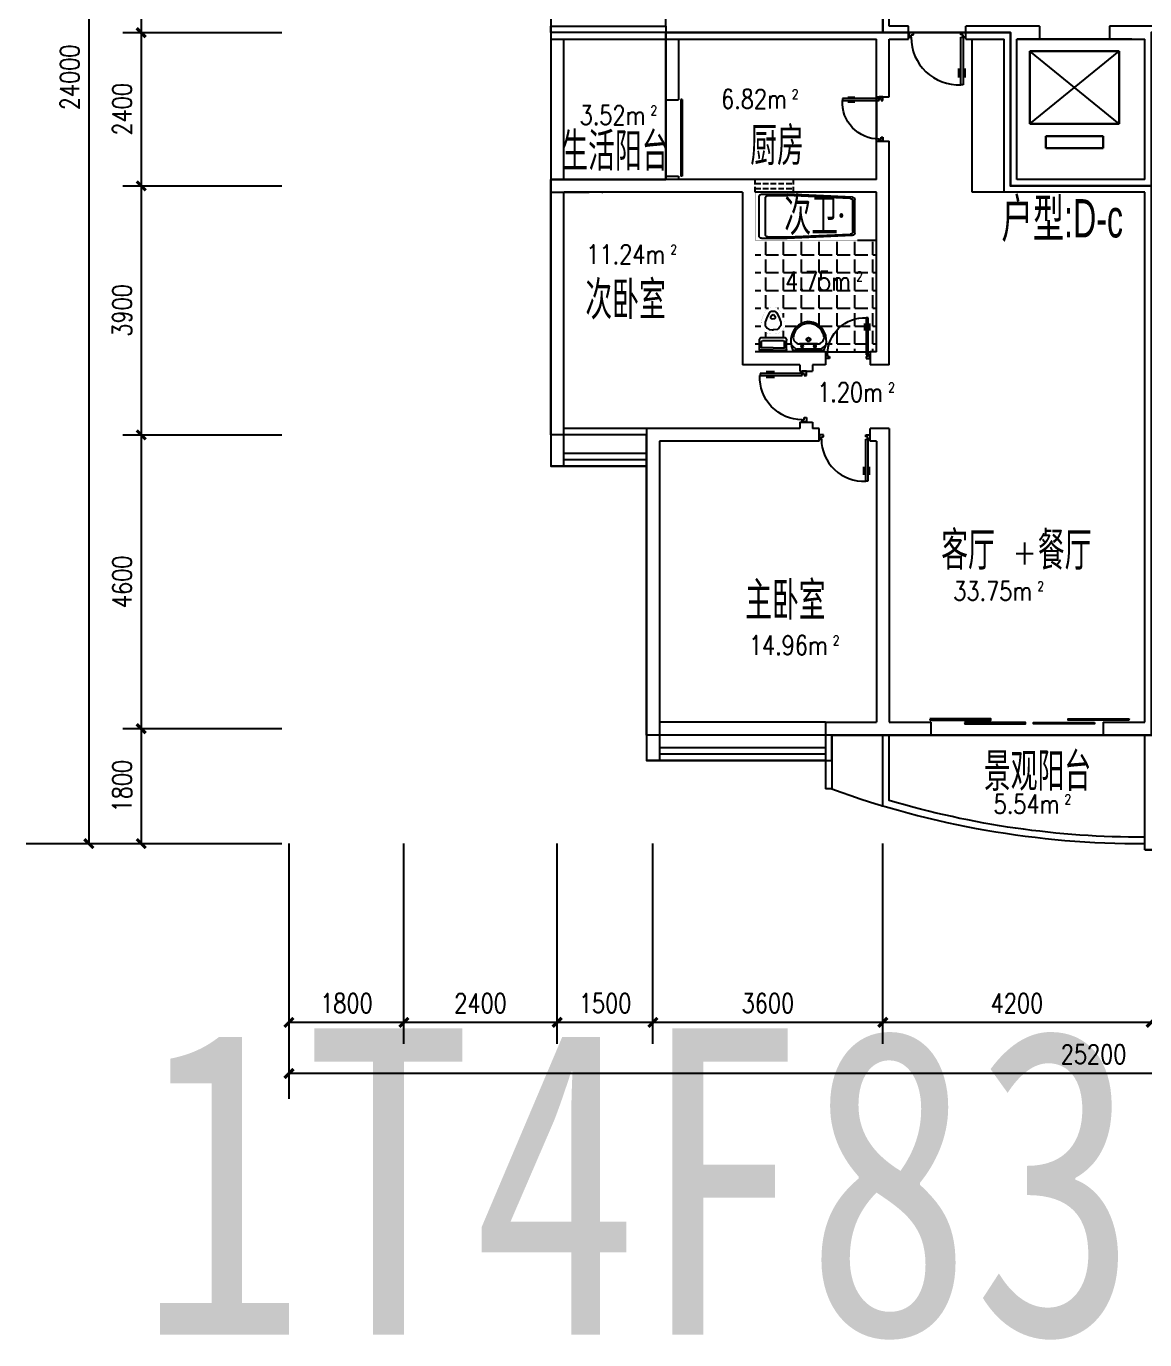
# Model space of a CAD drawing. Header units: millimetres. Extents: x 630 to 33459, y 325 to 36927.
# Drawn here: x 630 to 18145, y 325 to 20895 of the extents above; entities that cross this region are included whole.
import ezdxf
from ezdxf.enums import TextEntityAlignment as Align

# ---------------------------------------------------------------- set-up
doc = ezdxf.new("R2010")
doc.units = ezdxf.units.MM
doc.linetypes.add('DASH', pattern=[0.35, 0.25, -0.1])
for name, color, linetype in [('3', 7, 'Continuous'), ('AXIS', 3, 'Continuous'), ('JJ', 8, 'Continuous'), ('PUB_TEXT', 7, 'Continuous'), ('PUB_WINDW', 7, 'Continuous'), ('STAIR', 2, 'Continuous'), ('T', 7, 'Continuous'), ('TC', 8, 'Continuous'), ('WALL', 255, 'Continuous'), ('WINDOW', 2, 'Continuous')]:
    doc.layers.add(name, color=color, linetype=linetype)
doc.styles.add('-宋体', font='SimSun.ttf', dxfattribs={"width": 0.8})
doc.styles.add('DIM_FONT', font='SIMPLEX', dxfattribs={"width": 0.8})
doc.styles.add('HZ', font='txt', dxfattribs={"width": 0.7, "height": 5, "bigfont": 'hztxt'})
doc.styles.add('SIMPLEX', font='SIMPLEX.SHX')
doc.styles.get("Standard").update_dxf_attribs({"font": 'arial.ttf'})
doc.styles.add('STYLE1', font='swissko.ttf', dxfattribs={"width": 0.8})
doc.dimstyles.new('AXIS', dxfattribs={"dimtxt": 300, "dimasz": 1, "dimexe": 250, "dimexo": 300, "dimgap": 0.09, "dimtad": 1, "dimdec": 0, "dimzin": 0, "dimdsep": 46, "dimtxsty": 'DIM_FONT', "dimblk": '_DIMX', "dimcen": 0.09, "dimse1": 1, "dimse2": 1, "dimclrt": 7, "dimadec": 0, "dimazin": 0, "dimtfac": 1, "dimtdec": 0, "dimtix": 1, "dimtmove": 2, "dimatfit": 3, "dimldrblk": '_DIMX', "dimfxl": 1, "dimtolj": 1, "dimtzin": 0, "dimarcsym": 0})

# ---------------------------------------------------------------- blocks, each defined once
blk = doc.blocks.new('_DIMX')
at = {"const_width": 50}
blk.add_lwpolyline([(-70, -70), (70, 70)], dxfattribs=at)
blk = doc.blocks.new('*D41')
at = {"color": 0, "linetype": 'ByBlock', "transparency": 16777216}
blk.add_line((631034, 403758), (605836, 403758), dxfattribs=at)
at = {"layer": 'DEFPOINTS', "color": 0, "linetype": 'ByBlock', "transparency": 16777216}
for p in [(605835, 407358), (631035, 407358), (605835, 403758)]:
    blk.add_point(p, dxfattribs=at)
at = {"color": 0, "linetype": 'ByBlock', "transparency": 16777216}
for p, rotation in [((605835, 403758), 179.9999999999992), ((631035, 403758), 359.9999999999992)]:
    blk.add_blockref('_DIMX', p, dxfattribs=dict(at, rotation=rotation))
at = {"color": 7, "linetype": 'ByBlock', "transparency": 16777216, "insert": (618435, 404058), "char_height": 300, "attachment_point": 5, "style": 'DIM_FONT'}
blk.add_mtext('\\A1;25200', dxfattribs=at)
blk = doc.blocks.new('M_A13ZTG')
for p, q in [((-0.502, 0.208), (0.498, 0.208)), ((-0.502, 0.208), (-0.502, 0.19)), ((-0.502, 0.19), (0.498, 0.19)), ((0.498, 0.208), (0.498, 0.19))]:
    blk.add_line(p, q)
blk = doc.blocks.new('M_A23MCU')
for p, q in [((-0.489, 0.782), (-0.489, 0.624)), ((-0.454, 0.081), (-0.454, 0.905)), ((-0.454, 0.905), (-0.413, 0.905)), ((-0.413, 0.905), (-0.413, 0.081)), ((-0.378, 0.782), (-0.378, 0.624)), ((-0.495, -0.002), (-0.495, 0.081)), ((-0.495, 0.081), (-0.454, 0.081)), ((-0.413, 0.081), (-0.454, 0.081)), ((-0.454, 0.081), (-0.454, 0.039)), ((-0.454, 0.039), (-0.413, 0.039)), ((-0.413, 0.039), (-0.413, -0.002)), ((0.412, 0.039), (0.412, -0.002)), ((0.453, 0.039), (0.412, 0.039)), ((0.453, 0.081), (0.453, 0.039)), ((0.494, 0.081), (0.453, 0.081)), ((0.494, -0.002), (0.494, 0.081)), ((-0.413, -0.002), (-0.495, -0.002)), ((-0.495, -0.002), (-0.495, -0.002)), ((0.412, -0.002), (0.494, -0.002)), ((0.494, -0.002), (0.494, -0.002))]:
    blk.add_line(p, q)
blk.add_arc((-0.372, 0.082), 0.825, 359.9283, 92.866)
blk = doc.blocks.new('*D42')
at = {"color": 0, "linetype": 'ByBlock', "transparency": 16777216}
blk.add_line((602701, 431357), (602701, 407359), dxfattribs=at)
at = {"layer": 'DEFPOINTS', "color": 0, "linetype": 'ByBlock', "transparency": 16777216}
for p in [(604601, 431358), (602701, 407358), (604901, 407358)]:
    blk.add_point(p, dxfattribs=at)
at = {"color": 0, "linetype": 'ByBlock', "transparency": 16777216}
for p, rotation in [((602701, 431358), 90), ((602701, 407358), 270)]:
    blk.add_blockref('_DIMX', p, dxfattribs=dict(at, rotation=rotation))
at = {"color": 7, "linetype": 'ByBlock', "transparency": 16777216, "insert": (602401, 419358), "char_height": 300, "attachment_point": 5, "rotation": 90, "style": 'DIM_FONT'}
blk.add_mtext('\\A1;24000', dxfattribs=at)
blk = doc.blocks.new('*D43')
at = {"color": 0, "linetype": 'ByBlock', "transparency": 16777216}
blk.add_line((603521, 420057), (603521, 417659), dxfattribs=at)
at = {"layer": 'DEFPOINTS', "color": 0, "linetype": 'ByBlock', "transparency": 16777216}
for p in [(605721, 420058), (603521, 417658), (605721, 417658)]:
    blk.add_point(p, dxfattribs=at)
at = {"color": 0, "linetype": 'ByBlock', "transparency": 16777216}
for p, rotation in [((603521, 420058), 90), ((603521, 417658), 270)]:
    blk.add_blockref('_DIMX', p, dxfattribs=dict(at, rotation=rotation))
at = {"color": 7, "linetype": 'ByBlock', "transparency": 16777216, "insert": (603221, 418858), "char_height": 300, "attachment_point": 5, "rotation": 90, "style": 'DIM_FONT'}
blk.add_mtext('\\A1;2400', dxfattribs=at)
blk = doc.blocks.new('*D44')
at = {"color": 0, "linetype": 'ByBlock', "transparency": 16777216}
blk.add_line((610034, 404558), (607636, 404558), dxfattribs=at)
at = {"layer": 'DEFPOINTS', "color": 0, "linetype": 'ByBlock', "transparency": 16777216}
for p in [(607635, 407358), (610035, 407358), (607635, 404558)]:
    blk.add_point(p, dxfattribs=at)
at = {"color": 0, "linetype": 'ByBlock', "transparency": 16777216, "rotation": 180}
blk.add_blockref('_DIMX', (607635, 404558), dxfattribs=at)
at = {"color": 0, "linetype": 'ByBlock', "transparency": 16777216}
blk.add_blockref('_DIMX', (610035, 404558), dxfattribs=at)
at = {"color": 7, "linetype": 'ByBlock', "transparency": 16777216, "insert": (608835, 404858), "char_height": 300, "attachment_point": 5, "style": 'DIM_FONT'}
blk.add_mtext('\\A1;2400', dxfattribs=at)
blk = doc.blocks.new('*D45')
at = {"color": 0, "linetype": 'ByBlock', "transparency": 16777216}
blk.add_line((603521, 409157), (603521, 407359), dxfattribs=at)
at = {"layer": 'DEFPOINTS', "color": 0, "linetype": 'ByBlock', "transparency": 16777216}
for p in [(605721, 409158), (603521, 407358), (605721, 407358)]:
    blk.add_point(p, dxfattribs=at)
at = {"color": 0, "linetype": 'ByBlock', "transparency": 16777216}
for p, rotation in [((603521, 409158), 90), ((603521, 407358), 270)]:
    blk.add_blockref('_DIMX', p, dxfattribs=dict(at, rotation=rotation))
at = {"color": 7, "linetype": 'ByBlock', "transparency": 16777216, "insert": (603221, 408258), "char_height": 300, "attachment_point": 5, "rotation": 90, "style": 'DIM_FONT'}
blk.add_mtext('\\A1;1800', dxfattribs=at)
blk = doc.blocks.new('*D46')
at = {"color": 0, "linetype": 'ByBlock', "transparency": 16777216}
blk.add_line((607034, 404558), (605236, 404558), dxfattribs=at)
at = {"layer": 'DEFPOINTS', "color": 0, "linetype": 'ByBlock', "transparency": 16777216}
for p in [(605235, 407358), (607035, 407358), (605235, 404558)]:
    blk.add_point(p, dxfattribs=at)
at = {"color": 0, "linetype": 'ByBlock', "transparency": 16777216, "rotation": 180}
blk.add_blockref('_DIMX', (605235, 404558), dxfattribs=at)
at = {"color": 0, "linetype": 'ByBlock', "transparency": 16777216}
blk.add_blockref('_DIMX', (607035, 404558), dxfattribs=at)
at = {"color": 7, "linetype": 'ByBlock', "transparency": 16777216, "insert": (606135, 404858), "char_height": 300, "attachment_point": 5, "style": 'DIM_FONT'}
blk.add_mtext('\\A1;1800', dxfattribs=at)
blk = doc.blocks.new('*D47')
at = {"color": 0, "linetype": 'ByBlock', "transparency": 16777216}
blk.add_line((603521, 413757), (603521, 409159), dxfattribs=at)
at = {"layer": 'DEFPOINTS', "color": 0, "linetype": 'ByBlock', "transparency": 16777216}
for p in [(605721, 413758), (603521, 409158), (605721, 409158)]:
    blk.add_point(p, dxfattribs=at)
at = {"color": 0, "linetype": 'ByBlock', "transparency": 16777216}
for p, rotation in [((603521, 413758), 90), ((603521, 409158), 270)]:
    blk.add_blockref('_DIMX', p, dxfattribs=dict(at, rotation=rotation))
at = {"color": 7, "linetype": 'ByBlock', "transparency": 16777216, "insert": (603221, 411458), "char_height": 300, "attachment_point": 5, "rotation": 90, "style": 'DIM_FONT'}
blk.add_mtext('\\A1;4600', dxfattribs=at)
blk = doc.blocks.new('*D48')
at = {"color": 0, "linetype": 'ByBlock', "transparency": 16777216}
blk.add_line((603521, 417657), (603521, 413759), dxfattribs=at)
at = {"layer": 'DEFPOINTS', "color": 0, "linetype": 'ByBlock', "transparency": 16777216}
for p in [(605721, 417658), (603521, 413758), (605721, 413758)]:
    blk.add_point(p, dxfattribs=at)
at = {"color": 0, "linetype": 'ByBlock', "transparency": 16777216}
for p, rotation in [((603521, 417658), 90), ((603521, 413758), 270)]:
    blk.add_blockref('_DIMX', p, dxfattribs=dict(at, rotation=rotation))
at = {"color": 7, "linetype": 'ByBlock', "transparency": 16777216, "insert": (603221, 415708), "char_height": 300, "attachment_point": 5, "rotation": 90, "style": 'DIM_FONT'}
blk.add_mtext('\\A1;3900', dxfattribs=at)
blk = doc.blocks.new('*D50')
at = {"color": 0, "linetype": 'ByBlock', "transparency": 16777216}
blk.add_line((615134, 404558), (611536, 404558), dxfattribs=at)
at = {"layer": 'DEFPOINTS', "color": 0, "linetype": 'ByBlock', "transparency": 16777216}
for p in [(611535, 407358), (615135, 407358), (611535, 404558)]:
    blk.add_point(p, dxfattribs=at)
at = {"color": 0, "linetype": 'ByBlock', "transparency": 16777216, "rotation": 180}
blk.add_blockref('_DIMX', (611535, 404558), dxfattribs=at)
at = {"color": 0, "linetype": 'ByBlock', "transparency": 16777216}
blk.add_blockref('_DIMX', (615135, 404558), dxfattribs=at)
at = {"color": 7, "linetype": 'ByBlock', "transparency": 16777216, "insert": (613335, 404858), "char_height": 300, "attachment_point": 5, "style": 'DIM_FONT'}
blk.add_mtext('\\A1;3600', dxfattribs=at)
blk = doc.blocks.new('*D51')
at = {"color": 0, "linetype": 'ByBlock', "transparency": 16777216}
blk.add_line((611534, 404558), (610036, 404558), dxfattribs=at)
at = {"layer": 'DEFPOINTS', "color": 0, "linetype": 'ByBlock', "transparency": 16777216}
for p in [(610035, 407358), (611535, 407358), (610035, 404558)]:
    blk.add_point(p, dxfattribs=at)
at = {"color": 0, "linetype": 'ByBlock', "transparency": 16777216, "rotation": 180}
blk.add_blockref('_DIMX', (610035, 404558), dxfattribs=at)
at = {"color": 0, "linetype": 'ByBlock', "transparency": 16777216}
blk.add_blockref('_DIMX', (611535, 404558), dxfattribs=at)
at = {"color": 7, "linetype": 'ByBlock', "transparency": 16777216, "insert": (610785, 404858), "char_height": 300, "attachment_point": 5, "style": 'DIM_FONT'}
blk.add_mtext('\\A1;1500', dxfattribs=at)
blk = doc.blocks.new('*D52')
at = {"color": 0, "linetype": 'ByBlock', "transparency": 16777216}
blk.add_line((619334, 404558), (615136, 404558), dxfattribs=at)
at = {"layer": 'DEFPOINTS', "color": 0, "linetype": 'ByBlock', "transparency": 16777216}
for p in [(615135, 407358), (619335, 407358), (615135, 404558)]:
    blk.add_point(p, dxfattribs=at)
at = {"color": 0, "linetype": 'ByBlock', "transparency": 16777216, "rotation": 180}
blk.add_blockref('_DIMX', (615135, 404558), dxfattribs=at)
at = {"color": 0, "linetype": 'ByBlock', "transparency": 16777216}
blk.add_blockref('_DIMX', (619335, 404558), dxfattribs=at)
at = {"color": 7, "linetype": 'ByBlock', "transparency": 16777216, "insert": (617235, 404858), "char_height": 300, "attachment_point": 5, "style": 'DIM_FONT'}
blk.add_mtext('\\A1;4200', dxfattribs=at)
blk = doc.blocks.new('M_E10')
for p, q in [((-740, -70), (-740, -680)), ((-700, -30), (-302, -30)), ((-640, -90), (-640, -660)), ((-600, -50), (-300, -50)), ((-300, -50), (695, -96)), ((-298, -30), (724, -76)), ((730, -136), (730, -614)), ((760, -116), (760, -634)), ((-700, -720), (-302, -720)), ((-600, -700), (-300, -700)), ((695, -654), (-300, -700)), ((685, -654), (-300, -700)), ((724, -674), (-298, -720))]:
    blk.add_line(p, q)
at = {"const_width": 1.5}
for points in [[(-800, 0), (800, 0)], [(-800, -750), (-800, 0)], [(800, 0), (800, -750)], [(800, -750), (-800, -750)]]:
    blk.add_lwpolyline(points, dxfattribs=at)
for radius in [20, 16]:
    blk.add_circle((550, -386), radius)
for centre, start, end in [((-700, -70), 90, 180), ((-600, -90), 90, 180), ((-302, -70), 83.7966, 90), ((690, -136), 0, 83.3675), ((720, -116), 0, 83.7966), ((690, -614), 276.6325, 0), ((-700, -680), 180, 270), ((-600, -660), 180, 270), ((-302, -680), 270, 276.2034), ((720, -634), 276.2034, 0)]:
    blk.add_arc(centre, 40, start, end)
at = {"width": 0.8, "flags": 9}
for tag in ['XSIZE', 'YSIZE']:
    blk.add_attdef(tag, (0, 0), '', height=0.5, dxfattribs=at)
blk = doc.blocks.new('M_E6')
for p, q in [((240, 0), (-240, 0)), ((-237, 0), (239, 0)), ((240, 0), (270, -79)), ((-213, -36), (-271, -91)), ((-240, 0), (-270, -79)), ((-179, -23), (181, -23)), ((141, -105), (-141, -105)), ((-141, -105), (141, -105)), ((217, -37), (274, -95))]:
    blk.add_line(p, q)
for centre, radius in [((-99, -65), 16.3), ((2, -172), 31.6), ((2, -172), 23), ((101, -65), 16.3)]:
    blk.add_circle(centre, radius)
for centre, radius, start, end in [((28, -152), 307, 166.1751, 244.7296), ((-141, -205), 100, 90, 190.5602), ((-179, -73), 50, 90, 133.181), ((-28, -152), 307, 297.0639, 13.8249), ((141, -205), 100, 349.4398, 90), ((181, -73), 50, 44.5607, 90), ((0, -179), 243, 190.5602, 349.4398), ((0, -201), 250, 245.8071, 296.4628), ((28, -152), 307, 266.589, 266.5936)]:
    blk.add_arc(centre, radius, start, end)
at = {"width": 0.8, "flags": 9}
for tag in ['XSIZE', 'YSIZE']:
    blk.add_attdef(tag, (0, 0), '', height=0.5, dxfattribs=at)
blk = doc.blocks.new('M_E7')
for p, q in [((-201, 62), (-201, -265)), ((-10, 112), (-151, 112)), ((-150, 61), (-150, -264)), ((-41, 81), (-130, 81)), ((-36, -102), (-36, 76)), ((0, -102), (0, 102)), ((-36, -102), (-36, -279)), ((0, -102), (0, -305)), ((-10, -315), (-151, -315)), ((-41, -284), (-130, -284))]:
    blk.add_line(p, q)
at = {"const_width": 1}
for points in [[(-651, -24), (-637, -1), (-550, 51), (-451, 83), (-371, 88), (-294, 37), (-262, -18), (-252, -84), (-252, -102)], [(-651, -180), (-637, -202), (-550, -254), (-451, -287), (-371, -292), (-294, -240), (-262, -186), (-252, -119), (-252, -102)]]:
    blk.add_lwpolyline(points, dxfattribs=at)
for points in [[(-597, -59), (-590, -49), (-523, -9), (-438, 19), (-389, 22), (-343, -9), (-325, -40), (-317, -89), (-317, -102)], [(-596, -145), (-590, -154), (-523, -194), (-438, -222), (-389, -225), (-343, -194), (-325, -164), (-317, -114), (-317, -102)]]:
    blk.add_lwpolyline(points)
blk.add_lwpolyline([(-644, -15, 0.39866), (-643, -191, 0.39866)], format="xyb", dxfattribs=at)
for centre, radius, start, end in [((-151, 62), 50, 90, 180), ((-130, 61), 20, 90, 180), ((-41, 76), 5, 0, 90), ((-10, 102), 10, 0, 90), ((-551, -102), 62.6, 137.0381, 223.979), ((-511, -114), 47.8, 77.2641, 164.6652), ((-511, -89), 47.8, 195.3348, 282.7359), ((-541, -103), 54.1, 1.1332, 40.3816), ((-541, -101), 54.1, 319.6184, 358.8668), ((-151, -265), 50, 180, 270), ((-130, -264), 20, 180, 270), ((-41, -279), 5, 270, 0), ((-10, -305), 10, 270, 0)]:
    blk.add_arc(centre, radius, start, end)
at = {"width": 0.8, "flags": 9}
for tag in ['XSIZE', 'YSIZE']:
    blk.add_attdef(tag, (0, 0), '', height=0.5, dxfattribs=at)
blk = doc.blocks.new('_GCBLK')
at = {"linetype": 'DASH'}
for p, q in [((-0.5, -0.5), (-0.5, 0.5)), ((0.5, -0.5), (0.5, 0.5)), ((-0.5, 0.2), (0.5, 0.2)), ((-0.5, -0.2), (0.5, -0.2))]:
    blk.add_line(p, q, dxfattribs=at)
at = {"style": 'SIMPLEX', "flags": 9}
blk.add_attdef('A', text='', height=1, dxfattribs=at).set_placement((0, 1.5), align=Align.MIDDLE)
blk = doc.blocks.new('M_A14NPV')
for points in [[(0.18, 0.178), (0.177, 0.16), (-0.617, 0.16), (-0.617, 0.181)], [(0.632, 0.226), (0.629, 0.208), (-0.164, 0.208), (-0.164, 0.229)]]:
    blk.add_lwpolyline(points, close=True)
blk = doc.blocks.new('*D59')
at = {"color": 0, "linetype": 'ByBlock', "transparency": 16777216}
blk.add_line((603521, 422657), (603521, 420059), dxfattribs=at)
at = {"layer": 'DEFPOINTS', "color": 0, "linetype": 'ByBlock', "transparency": 16777216}
for p in [(605721, 422658), (603521, 420058), (605721, 420058)]:
    blk.add_point(p, dxfattribs=at)
at = {"color": 0, "linetype": 'ByBlock', "transparency": 16777216}
for p, rotation in [((603521, 422658), 90), ((603521, 420058), 270)]:
    blk.add_blockref('_DIMX', p, dxfattribs=dict(at, rotation=rotation))
at = {"color": 7, "linetype": 'ByBlock', "transparency": 16777216, "insert": (603221, 421358), "char_height": 300, "attachment_point": 5, "rotation": 90, "style": 'DIM_FONT'}
blk.add_mtext('\\A1;2600', dxfattribs=at)
blk = doc.blocks.new('1T4F83聚福元')
at = {"layer": 'TC'}
h = blk.add_hatch(dxfattribs=at)
h.set_pattern_fill('ANGLE,_O', color=256, scale=40)
h.set_pattern_definition([(0, (-595486.6, -131323.57), (0, 279.4), [203.2, -76.2]), (90, (-595486.6, -131323.57), (-279.4, 2e-14), [203.2, -76.2])])
h.paths.add_polyline_path([(-2615.8, 3693), (-2587, 3693), (-2587, 3159.3), (-2554.9, 3159.3), (-2454.9, 3159.3), (-2454.9, 4909.3), (-2754.9, 4909.3), (-4354.9, 4909.3), (-4354.9, 3159.3), (-3254.9, 3159.3), (-3220.3, 3159.3, -0.4071499)])
h.paths.add_polyline_path([(-3248, 3259.6), (-3277.5, 3181.1), (-3758.2, 3181.1), (-3787.7, 3259.6, -0.3480459), (-3629.2, 3606.5, -0.2246983), (-3415.2, 3610.7, -0.3568438)], flags=16)
h.paths.add_polyline_path([(-3757.3, 3404.6), (-3757.3, 3404.6)], flags=0)
h.paths.add_polyline_path([(-3488.6, 3353.5, -1), (-3551.8, 3353.5, -1)], flags=0)
h.paths.add_polyline_path([(-3497.2, 3353.5, -1.0000019), (-3543.2, 3353.5, -1.0000019)], flags=0)
h.paths.add_polyline_path([(-3890.3, 3636.7), (-3885.3, 3557.5), (-3936.8, 3480.2), (-3991.4, 3448.5), (-4058, 3438.1), (-4075.3, 3438.1), (-4092.7, 3438.1), (-4159.3, 3448.5), (-4213.9, 3480.2), (-4265.4, 3557.5), (-4260.4, 3636.7), (-4227.7, 3736.6), (-4175.9, 3823), (-4156.9, 3835.1, -0.3657505), (-3992.1, 3834.1), (-3974.8, 3823), (-3923, 3736.6)], flags=16)
h.paths.add_polyline_path([(-3402.4, 3246.1, -1.0000026), (-3435.1, 3246.1, -1.0000026)], flags=0)
h.paths.add_polyline_path([(-3954.8, 3624.3), (-3951.7, 3575.3), (-3982.6, 3528.9), (-4013.5, 3510.9), (-4063, 3503.2), (-4075.3, 3503.2), (-4087.7, 3503.2), (-4137.2, 3510.9), (-4168.1, 3528.9), (-4199, 3575.3), (-4195.9, 3624.3), (-4168.1, 3709.3), (-4127.9, 3776.4), (-4117.8, 3782.8, -0.3986604), (-4031.7, 3782), (-4022.8, 3776.4), (-3982.6, 3709.3)], flags=0)
h.paths.add_polyline_path([(-3862, 3337.6), (-3862, 3196.2, -0.4142136), (-3872, 3186.2), (-4075.3, 3186.2), (-4278.7, 3186.2, -0.4142136), (-4288.7, 3196.2), (-4288.7, 3337.6, -0.4142136), (-4238.7, 3387.6), (-3912, 3387.6, -0.4142136)], flags=16)
h.paths.add_polyline_path([(-4041.3, 3686.2, -0.1729477), (-4075.3, 3673.3, -0.1729477), (-4109.4, 3686.2, -0.4009896), (-4075.3, 3742.9, -0.4009896)], flags=0)
h.paths.add_polyline_path([(-3892.9, 3316), (-3892.9, 3227.6, -0.4142136), (-3897.9, 3222.6), (-4075.3, 3222.6), (-4252.8, 3222.6, -0.4142136), (-4257.8, 3227.6), (-4257.8, 3316, -0.4142136), (-4237.8, 3336), (-3912.9, 3336, -0.4142136)], flags=0)
h.paths.add_polyline_path([(-3220.3, 3159.3), (-2615.8, 3159.3), (-2615.8, 3693, 0.4071499)], flags=16)
for p, q in [((-7554.9, 8259.3), (-7554.9, 8059.3)), ((-7554.9, 5859.3), (-7554.9, 5659.3)), ((-7354.9, 1369.3), (-7554.9, 1369.3)), ((-270.3, 0), (0, 0)), ((-135.1, 175.6), (-135.1, -171)), ((-3154.9, -3685), (-3154.9, -3685))]:
    blk.add_line(p, q)
at = {"layer": '3'}
for p, q in [((-7554.9, 8059.3), (-7554.9, 5859.3)), ((-7354.9, 8059.3), (-7354.9, 5859.3)), ((-954.9, 5659.3), (-954.9, 8059.3)), ((-2454.9, 7156), (-2454.9, 6459.3)), ((-454.9, 5659.3), (-954.9, 5659.3)), ((-2754.9, 4909.3), (-2454.9, 4909.3)), ((-3254.9, 3159.3), (-2554.9, 3159.3)), ((-6054.9, 1959.3), (-7354.9, 1959.3)), ((-5854.9, -2040.7), (-5854.9, -2640.7)), ((-3254.9, -2640.7), (-5854.9, -2640.7)), ((-2354.5, -3966.2), (-2354.5, -2840.7)), ((-1604.9, -2840.7), (1095.1, -2840.7))]:
    blk.add_line(p, q, dxfattribs=at)
blk.add_lwpolyline([(1745.1, -4440.7, -0.0735624), (-2254.5, -3864.8), (-2254.5, -2840.7)], format="xyb", dxfattribs=at)
blk.add_arc((1691.8, 9610.8), 14151.6, 249.97205, 270.2176, dxfattribs=at)
at = {"layer": 'AXIS'}
for p, q in [((-14257.1, 8159.3), (-11769.7, 8159.3)), ((-14257.1, 5759.3), (-11769.7, 5759.3)), ((-14257.1, 1859.3), (-11769.7, 1859.3)), ((-14257.1, -2740.7), (-11769.7, -2740.7)), ((-15769.7, -4540.7), (-11769.7, -4540.7)), ((-11654.9, -8540.7), (-11654.9, -4540.7)), ((-9854.9, -7678.1), (-9854.9, -4540.7)), ((-7454.9, -7678.1), (-7454.9, -4540.7)), ((-5954.9, -7678.1), (-5954.9, -4540.7)), ((-2354.9, -7678.1), (-2354.9, -4540.7))]:
    blk.add_line(p, q, dxfattribs=at)
at = {"layer": 'STAIR'}
for p, q in [((1195.1, 8059.3), (95.1, 8059.3)), ((95.1, 8059.3), (1195.1, 8059.3)), ((1195.1, 8059.3), (95.1, 8059.3)), ((95.1, 8059.3), (1195.1, 8059.3)), ((-54.9, 6729.3), (-54.9, 7869.3)), ((-54.9, 7869.3), (-54.9, 6729.3)), ((-54.9, 6729.3), (-54.9, 7869.3)), ((-54.9, 7869.3), (-54.9, 6729.3)), ((-54.9, 6729.3), (1345.1, 7869.3)), ((1345.1, 6729.3), (-54.9, 7869.3)), ((-54.9, 6729.3), (1345.1, 7869.3)), ((1345.1, 6729.3), (-54.9, 7869.3)), ((-54.9, 6729.3), (1345.1, 7869.3)), ((1345.1, 6729.3), (-54.9, 7869.3)), ((-54.9, 6729.3), (1345.1, 7869.3)), ((1345.1, 6729.3), (-54.9, 7869.3)), ((-54.9, 7869.3), (1345.1, 7869.3)), ((1345.1, 7869.3), (-54.9, 7869.3)), ((-54.9, 7869.3), (1345.1, 7869.3)), ((1345.1, 7869.3), (-54.9, 7869.3)), ((1345.1, 7869.3), (1345.1, 6729.3)), ((1345.1, 6729.3), (1345.1, 7869.3)), ((1345.1, 7869.3), (1345.1, 6729.3)), ((1345.1, 6729.3), (1345.1, 7869.3)), ((1345.1, 6729.3), (-54.9, 6729.3)), ((-54.9, 6729.3), (1345.1, 6729.3)), ((1345.1, 6729.3), (-54.9, 6729.3)), ((-54.9, 6729.3), (1345.1, 6729.3)), ((195.1, 6539.3), (1095.1, 6539.3)), ((1095.1, 6539.3), (195.1, 6539.3)), ((195.1, 6539.3), (1095.1, 6539.3)), ((1095.1, 6539.3), (195.1, 6539.3)), ((195.1, 6349.3), (195.1, 6539.3)), ((195.1, 6539.3), (195.1, 6349.3)), ((195.1, 6349.3), (195.1, 6539.3)), ((195.1, 6539.3), (195.1, 6349.3)), ((1095.1, 6539.3), (1095.1, 6349.3)), ((1095.1, 6349.3), (1095.1, 6539.3)), ((1095.1, 6539.3), (1095.1, 6349.3)), ((1095.1, 6349.3), (1095.1, 6539.3)), ((1095.1, 6349.3), (195.1, 6349.3)), ((195.1, 6349.3), (1095.1, 6349.3)), ((1095.1, 6349.3), (195.1, 6349.3)), ((195.1, 6349.3), (1095.1, 6349.3))]:
    blk.add_line(p, q, dxfattribs=at)
at = {"layer": 'WALL'}
for p, q in [((-2254.9, 8259.3), (-2254.9, 9559.3)), ((-1954.9, 8259.3), (-2254.9, 8259.3)), ((-1954.9, 8059.3), (-1954.9, 8259.3)), ((-1054.9, 8059.3), (-1054.9, 8259.3)), ((95.1, 8259.3), (-1054.9, 8259.3)), ((-254.9, 8259.3), (-254.9, 8259.3)), ((94.6, 8258.8), (95.1, 8258.3)), ((95.1, 8259.3), (95.1, 8059.3)), ((95.1, 8259.3), (95.1, 8059.3)), ((95.1, 8259.3), (95.1, 8059.3)), ((95.1, 8258.3), (95.1, 8059.3)), ((1195.1, 8259.3), (1195.1, 8059.3)), ((1195.1, 8259.3), (1195.1, 8059.3)), ((1195.1, 8259.3), (1195.1, 8059.3)), ((1195.1, 8259.3), (1195.1, 8059.3)), ((2345.1, 8259.3), (1195.1, 8259.3)), ((-7554.9, 8059.3), (-5754.9, 8059.3)), ((-6154.9, 8059.3), (-2454.9, 8059.3)), ((-6154.9, 8059.3), (-4554.9, 8059.3)), ((-5754.9, 8059.3), (-5754.9, 7109.3)), ((-5554.9, 8059.3), (-5554.9, 7109.3)), ((-2454.9, 5859.3), (-2454.9, 8059.3)), ((-2254.9, 7156), (-2254.9, 8059.3)), ((-2254.9, 8059.3), (-1954.9, 8059.3)), ((-1054.9, 8059.3), (-454.9, 8059.3)), ((-454.9, 5659.3), (-454.9, 8059.3)), ((-254.9, 5859.3), (-254.9, 8059.3)), ((-254.9, 5859.3), (-254.9, 8059.3)), ((-254.9, 5859.3), (-254.9, 8059.3)), ((-254.9, 5859.3), (-254.9, 8059.3)), ((-254.9, 8059.3), (95.1, 8059.3)), ((95.1, 8059.3), (-254.9, 8059.3)), ((-254.9, 8059.3), (95.1, 8059.3)), ((95.1, 8059.3), (-254.9, 8059.3)), ((1545.1, 8059.3), (1195.1, 8059.3)), ((1195.1, 8059.3), (1545.1, 8059.3)), ((1545.1, 8059.3), (1195.1, 8059.3)), ((1195.1, 8059.3), (1745.1, 8059.3)), ((1745.1, 5859.3), (1745.1, 8059.3)), ((1745.1, 5859.3), (1745.1, 8059.3)), ((-5754.9, 7109.3), (-5554.9, 7109.3)), ((-5554.9, 7159.3), (-5554.9, 7109.3)), ((-2454.9, 7156), (-2254.9, 7156)), ((-2454.9, 6459.3), (-2254.9, 6459.3)), ((-2254.9, 5659.3), (-2254.9, 6459.3)), ((-7554.9, 5859.3), (-6954.9, 5859.3)), ((-5754.9, 5859.3), (-7544.9, 5859.3)), ((-7354.9, 5859.3), (-6954.9, 5859.3)), ((-6944.9, 5859.3), (-6954.9, 5849.3)), ((-5454.9, 5859.3), (-6154.9, 5859.3)), ((-5754.9, 5909.3), (-5754.9, 5859.3)), ((-5754.9, 5909.3), (-5554.9, 5909.3)), ((-5554.9, 5909.3), (-5554.9, 5859.3)), ((-4354.9, 5859.3), (-5554.9, 5859.3)), ((-2454.9, 5859.3), (-4354.9, 5859.3)), ((1745.1, 5859.3), (-254.9, 5859.3)), ((-7554.9, 5659.3), (-6954.9, 5659.3)), ((-7354.9, 5649.3), (-7354.9, 1959.3)), ((-4554.9, 5659.3), (-7344.9, 5659.3)), ((-6754.9, 5649.3), (-6744.9, 5659.3)), ((-4554.9, 5659.3), (-4554.9, 2959.3)), ((-2454.9, 5659.3), (-4354.9, 5659.3)), ((-2454.9, 3159.3), (-2454.9, 5659.3)), ((-2254.9, 2959.3), (-2254.9, 5659.3)), ((1745.1, 5659.3), (-454.9, 5659.3)), ((1745.1, -2640.7), (1745.1, 5659.3)), ((1745.1, -2640.7), (1745.1, 5659.3)), ((-3254.9, 3159.3), (-4354.9, 3159.3)), ((-3254.9, 3159.3), (-3254.9, 2959.3)), ((-2554.9, 3159.3), (-2554.9, 2959.3)), ((-2454.9, 3159.3), (-2554.9, 3159.3)), ((-3654.9, 2959.3), (-4554.9, 2959.3)), ((-3654.9, 2959.3), (-3654.9, 2859.3)), ((-3254.9, 2959.3), (-3454.9, 2959.3)), ((-3454.9, 2959.3), (-3454.9, 2859.3)), ((-2254.9, 2959.3), (-2554.9, 2959.3)), ((-3654.9, 2859.3), (-3454.9, 2859.3)), ((-3654.9, 2059.3), (-3454.9, 2059.3)), ((-3654.9, 2059.3), (-3654.9, 1959.3)), ((-3454.9, 2059.3), (-3454.9, 1959.3)), ((-7354.9, 1959.3), (-7354.9, 1369.3)), ((-6054.9, 1959.3), (-6054.9, -3240.7)), ((-3654.9, 1959.3), (-6054.9, 1959.3)), ((-3354.9, 1959.3), (-3454.9, 1959.3)), ((-3354.9, 1759.3), (-3354.9, 1959.3)), ((-2554.9, 1759.3), (-2554.9, 1959.3)), ((-2254.9, 1959.3), (-2554.9, 1959.3)), ((-2254.9, 1959.3), (-2254.9, 759.3)), ((-5854.9, 1759.3), (-5854.9, -3240.7)), ((-3354.9, 1759.3), (-5854.9, 1759.3)), ((-2454.9, 1759.3), (-2554.9, 1759.3)), ((-2454.9, 1759.3), (-2454.9, -2640.7)), ((-2254.9, 759.3), (-2254.9, -2640.7)), ((-3254.9, -2640.7), (-2454.9, -2640.7)), ((-3254.9, -2640.7), (-3254.9, -3685)), ((-2254.9, -2640.7), (-1604.9, -2640.7)), ((-1604.9, -2640.7), (-1604.9, -2840.7)), ((1095.1, -2640.7), (1745.1, -2640.7)), ((1095.1, -2640.7), (1095.1, -2840.7)), ((-3154.9, -2840.7), (-1604.9, -2840.7)), ((-3154.9, -2840.7), (-3154.9, -3685)), ((1095.1, -2840.7), (1745.1, -2840.7)), ((1745.1, -4640.7), (1745.1, -2840.7)), ((1745.1, -4640.7), (1745.1, -2840.7)), ((-5854.9, -3240.7), (-6054.9, -3240.7)), ((-3154.9, -3685), (-3254.9, -3685)), ((1945.1, -4640.7), (1745.1, -4640.7)), ((1745.1, -4640.7), (1945.1, -4640.7))]:
    blk.add_line(p, q, dxfattribs=at)
at = {"layer": 'WINDOW'}
for p, q in [((-5754.9, 8259.3), (-5754.9, 7796.7)), ((-5754.9, 7109.3), (-5754.9, 5859.3)), ((-6054.9, 1569.3), (-7354.9, 1569.3)), ((-6054.9, 1469.3), (-7354.9, 1469.3)), ((-6054.9, 1369.3), (-7454.9, 1369.3))]:
    blk.add_line(p, q, dxfattribs=at)
for points in [[(-7554.9, 10259.3), (-7554.9, 8059.3), (-5754.9, 8059.3), (-5754.9, 5859.3), (-7554.9, 5859.3), (-7554.9, 1369.3), (-6054.9, 1369.3), (-6054.9, -3240.7), (-3154.9, -3240.7), (-3154.9, -2840.7), (6845.1, -2840.7)], [(-3254.9, -3040.7), (-5854.9, -3040.7)], [(-3254.9, -3140.7), (-5854.9, -3140.7)], [(-3254.9, -3240.7), (-5854.9, -3240.7)]]:
    blk.add_lwpolyline(points, dxfattribs=at)
for points in [[(-4854.9, 19559.3), (-554.9, 19559.3), (-554.9, 9659.3), (-2354.9, 9659.3), (-2354.9, 8159.3), (-6254.9, 8159.3), (-7554.9, 8159.3), (-7554.9, 8259.3), (-5754.9, 8259.3), (-5754.9, 10659.3), (-11754.9, 10659.3), (-11754.9, 18959.3), (-11754.9, 18959.3), (-4854.9, 18959.3)], [(-554.9, 14359.3), (2045.1, 14359.3), (2145.1, 14359.3), (2145.1, 9659.3), (3345.1, 9659.3), (3645.1, 9659.3), (3645.1, 8159.3), (1845.1, 8159.3), (1845.1, 8159.3), (1845.1, 5759.3), (-354.9, 5759.3), (-354.9, 8159.3), (-2354.9, 8159.3), (-2354.9, 9659.3), (-554.9, 9659.3)], [(1845.1, 5759.3), (1845.1, -2840.7), (-6054.9, -2840.7), (-6054.9, 1859.3), (-7554.9, 1859.3), (-7554.9, 5859.3), (-5754.9, 5859.3), (-5754.9, 8059.3), (-5754.9, 8159.3), (-354.9, 8159.3), (-354.9, 5759.3), (-354.9, 5759.3)]]:
    blk.add_lwpolyline(points, close=True, dxfattribs=at)
blk.add_point((-354.9, 5759.3), dxfattribs=at)
at = {"layer": '3', "xscale": -1}
for name, p, rotation in [('M_E10', (-3554.9, 4909.3), 180), ('M_E7', (-4177, 3186.2), 90)]:
    blk.add_blockref(name, p, dxfattribs=dict(at, rotation=rotation))
at = {"layer": '3', "rotation": 180}
blk.add_blockref('M_E6', (-3517.9, 3181.1), dxfattribs=at)
at = {"layer": 'WINDOW'}
for name, p, xscale, yscale, zscale in [('M_A23MCU', (-1504.9, 8159.3), -900, -900, 900), ('_GCBLK', (-4054.9, 5759.3), 600, 200, 600), ('M_A23MCU', (-2904.9, 3059.3), -700, 700, 700), ('M_A23MCU', (-2954.9, 1859.3), -800, -800, 800), ('M_A14NPV', (-860.7, -2859.7), -1200, 1200, 1200), ('M_A14NPV', (744.1, -2859.7), 1200, 1200, 1200)]:
    blk.add_blockref(name, p, dxfattribs=dict(at, xscale=xscale, yscale=yscale, zscale=zscale))
at = {"layer": 'WINDOW', "rotation": 270}
for name, p, xscale, yscale, zscale in [('M_A13ZTG', (-5745.3, 6509.3), 1200, 1200, 1200), ('M_A23MCU', (-2354.9, 6809.3), 700, -700, 700), ('M_A23MCU', (-3554.9, 2459.3), 800, -800, 800)]:
    blk.add_blockref(name, p, dxfattribs=dict(at, xscale=xscale, yscale=yscale, zscale=zscale))
at = {"layer": 'JJ', "oblique": -180, "text_generation_flag": 4, "width": 0.8, "flags": 9}
blk.add_attdef('XSIZE', (12307.9, 14297.8), '', height=0.441, rotation=90, dxfattribs=at)
at = {"layer": 'JJ', "style": 'DIM_FONT', "oblique": -180, "text_generation_flag": 4, "width": 0.8, "flags": 9}
for tag in ['XSIZE', 'YSIZE']:
    blk.add_attdef(tag, (12780.2, 14084.5), '', height=0.441, rotation=90, dxfattribs=at)
at = {"layer": 'PUB_TEXT', "style": 'DIM_FONT', "width": 0.8}
for s, p in [('6.82m', (-3860.3, 7120.8)), ('3.52m', (-6075.3, 6866.7)), ('11.24m', (-5764.8, 4688.5)), ('4.75m', (-2856.8, 4269)), ('1.20m', (-2355.6, 2527.9)), ('33.75m', (-18.1, -584.3)), ('14.96m', (-3219.7, -1433.8)), ('5.54m', (407.8, -3921.9))]:
    blk.add_text(s, height=300, dxfattribs=at).set_placement(p, align=Align.MIDDLE_RIGHT)
for p in [(-3860.3, 7120.8), (-6075.3, 6866.7), (-5764.8, 4688.5), (-2856.8, 4269), (-2355.6, 2527.9), (-18.1, -584.3), (-3219.7, -1433.8), (407.8, -3921.9)]:
    blk.add_text(' 2', height=150, dxfattribs=at).set_placement(p)
at = {"layer": 'T'}
for s, style, width, p in [('生活阳台', 'HZ', 0.7, (-7390.8, 5997.2)), ('厨房', 'HZ', 0.7, (-4432.5, 6083.3)), ('次卫', 'HZ', 0.7, (-3898.9, 4988)), ('户型:D-c', 'STYLE1', 0.6, (-498.3, 4952.2, -1600)), ('次卧室', 'HZ', 0.7, (-7014.7, 3669.5)), ('客厅', 'HZ', 0.7, (-1441.4, -252)), ('餐厅', 'HZ', 0.7, (71.5, -254.3)), ('主卧室', 'HZ', 0.7, (-4512.3, -1037.7)), ('景观阳台', 'HZ', 0.7, (-773.4, -3715.4))]:
    blk.add_text(s, height=600, dxfattribs=dict(at, style=style, width=width)).set_placement(p)
at = {"layer": 'AXIS'}
for base, p1, p2, picture, middle in [((-14789.5, -4540.7), (-12889.5, 19459.3), (-12589.5, -4540.7), '*D42', (-15089.5, 7459.3)), ((-13969.7, 8159.3), (-11769.7, 10759.3), (-11769.7, 8159.3), '*D59', (-14269.7, 9459.3)), ((-13969.7, 5759.3), (-11769.7, 8159.3), (-11769.7, 5759.3), '*D43', (-14269.7, 6959.3)), ((-13969.7, 1859.3), (-11769.7, 5759.3), (-11769.7, 1859.3), '*D48', (-14269.7, 3809.3)), ((-13969.7, -2740.7), (-11769.7, 1859.3), (-11769.7, -2740.7), '*D47', (-14269.7, -440.7)), ((-13969.7, -4540.7), (-11769.7, -2740.7), (-11769.7, -4540.7), '*D45', (-14269.7, -3640.7))]:
    dim = blk.add_linear_dim(base=base, p1=p1, p2=p2, angle=90, dimstyle='AXIS', dxfattribs=at)
    dim.commit()
    dim.dimension.update_dxf_attribs({"geometry": picture, "text_midpoint": middle, "insert": (-617490.3, -411899)})
dim = blk.add_aligned_dim(p1=(13545.1, -4540.7), p2=(-11654.9, -4540.7), distance=3600, dimstyle='AXIS', dxfattribs=at)
dim.commit()
dim.dimension.update_dxf_attribs({"geometry": '*D41', "text_midpoint": (945.1, -7840.7), "insert": (-617490.3, -411899)})
for base, p1, p2, picture, middle, set_off in [((-11654.9, -7340.7), (-9854.9, -4540.7), (-11654.9, -4540.7), '*D46', (-11354.9, -7040.7), (-616890.3, -411899)), ((-9854.9, -7340.7), (-7454.9, -4540.7), (-9854.9, -4540.7), '*D44', (-8654.9, -7040.7), (-617490.3, -411899)), ((-7454.9, -7340.7), (-5954.9, -4540.7), (-7454.9, -4540.7), '*D51', (-6704.9, -7040.7), (-617490.3, -411899)), ((-5954.9, -7340.7), (-2354.9, -4540.7), (-5954.9, -4540.7), '*D50', (-4154.9, -7040.7), (-617490.3, -411899)), ((-2354.9, -7340.7), (1845.1, -4540.7), (-2354.9, -4540.7), '*D52', (-254.9, -7040.7), (-617490.3, -411899))]:
    dim = blk.add_linear_dim(base=base, p1=p1, p2=p2, dimstyle='AXIS', dxfattribs=at)
    dim.commit()
    dim.dimension.update_dxf_attribs({"geometry": picture, "text_midpoint": middle, "insert": set_off})

msp = doc.modelspace()

# ---------------------------------------------------------------- block references
at = {"layer": 'PUB_WINDW'}
msp.add_blockref('1T4F83聚福元', (16399, 12636), dxfattribs=at)

# ---------------------------------------------------------------- texts
at = {"layer": 'PUB_TEXT', "style": '-宋体', "width": 0.8}
msp.add_text('1T4F83', height=4800, dxfattribs=at).set_placement((2382, 403))

doc.saveas('drawing.dxf')
